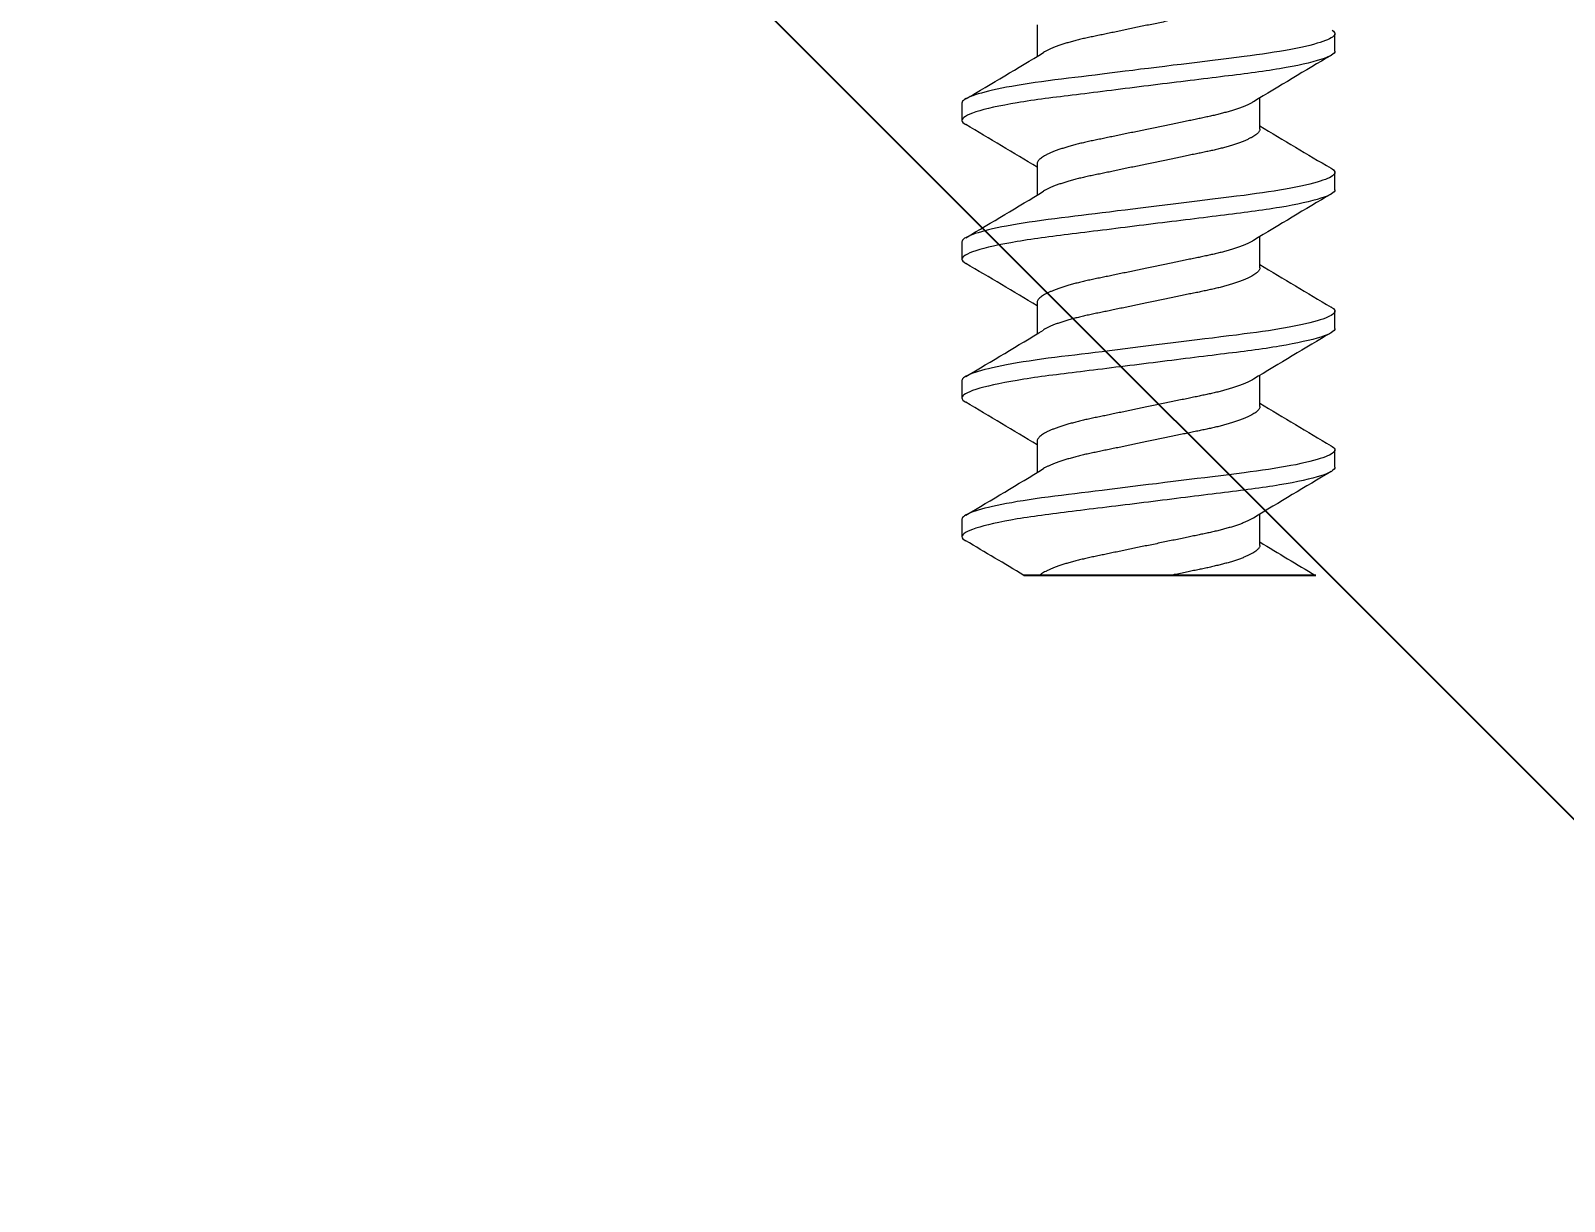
# Model space of a CAD drawing. Header units: inches. Extents: x 129892 to 140765, y 18172 to 24435.
# Drawn here: x 137824.47 to 137836.26, y 23212.88 to 23221.88 of the extents above; entities that cross this region are included whole.
import ezdxf

# ---------------------------------------------------------------- set-up
doc = ezdxf.new("R2010")
doc.units = ezdxf.units.IN
doc.header["$MEASUREMENT"] = 0
doc.header["$PDMODE"] = 66
doc.styles.add('EXCELSIOR', font='dim.shx', dxfattribs={"height": 45})
doc.dimstyles.new('EXCELSIOR', dxfattribs={"dimtxt": 50, "dimasz": 15, "dimexe": 20, "dimexo": 20, "dimgap": 10, "dimtad": 1, "dimdec": 0, "dimtxsty": 'EXCELSIOR', "dimblk": 'OBLIQUE', "dimcen": 2.5, "dimclrd": 1, "dimclre": 1, "dimclrt": 1, "dimadec": 0, "dimazin": 0, "dimtfac": 1, "dimtdec": 0, "dimtofl": 0, "dimtmove": 0, "dimatfit": 3, "dimfxl": 0, "dimlwd": 25, "dimarcsym": 0})

# ---------------------------------------------------------------- blocks, each defined once
blk = doc.blocks.new('_OBLIQUE')
at = {"color": 0, "linetype": 'ByBlock'}
blk.add_line((-0.5, -0.5), (0.5, 0.5), dxfattribs=at)
blk = doc.blocks.new('*D171')
at = {"color": 1, "lineweight": -2}
for p, q in [((138288.643, 23703.956), (138362.111, 23630.487)), ((137818.417, 23233.73), (137891.885, 23160.261))]:
    blk.add_line(p, q, dxfattribs=at)
at = {"color": 1, "lineweight": 25}
blk.add_line((137877.743, 23174.403), (138347.969, 23644.629), dxfattribs=at)
at = {"layer": 'Defpoints', "color": 0}
for p in [(138274.5, 23718.098), (138347.969, 23644.629), (137804.274, 23247.872)]:
    blk.add_point(p, dxfattribs=at)
at = {"color": 1, "lineweight": 25, "xscale": 15, "yscale": 15, "zscale": 15}
for p, rotation in [((138347.969, 23644.629), 44.99999999955784), ((137877.743, 23174.403), 224.9999999995578)]:
    blk.add_blockref('_OBLIQUE', p, dxfattribs=dict(at, rotation=rotation))
at = {"color": 1, "insert": (138089.875, 23432.497), "char_height": 45, "attachment_point": 5, "rotation": 45, "style": 'EXCELSIOR'}
blk.add_mtext('665', dxfattribs=at)
blk = doc.blocks.new('A$C47B607A2')
at = {"color": 7, "linetype": 'Continuous', "lineweight": 15}
for p, q in [((2.144, 4.232), (2.144, 3.991)), ((4.434, 4.031), (4.434, 4.165)), ((3.856, 3.431), (3.856, 3.672)), ((1.566, 3.631), (1.566, 3.498)), ((2.144, 3.165), (2.144, 2.925)), ((4.434, 2.965), (4.434, 3.098)), ((3.856, 2.364), (3.856, 2.605)), ((1.566, 2.565), (1.566, 2.431)), ((2.144, 2.098), (2.144, 1.858)), ((4.434, 1.898), (4.434, 2.031)), ((3.856, 1.298), (3.856, 1.538)), ((1.566, 1.498), (1.566, 1.364)), ((2.144, 1.031), (2.144, 0.791)), ((4.434, 0.831), (4.434, 0.964)), ((1.566, 0.431), (1.566, 0.298)), ((3.856, 0.231), (3.856, 0.471))]:
    blk.add_line(p, q, dxfattribs=at)
at = {"color": 7, "linetype": 'Continuous', "lineweight": 15, "flags": 128}
for points in [[(4.413, 4.192), (4.422, 4.185), (4.429, 4.178), (4.432, 4.171), (4.434, 4.165), (4.433, 4.159), (4.429, 4.152), (4.423, 4.146), (4.415, 4.139), (4.405, 4.132), (4.392, 4.125), (4.378, 4.119), (4.361, 4.112), (4.342, 4.105), (4.321, 4.098), (4.298, 4.091), (4.27, 4.083), (4.24, 4.075), (4.207, 4.067), (4.171, 4.06), (4.134, 4.052), (4.094, 4.044), (4.053, 4.037), (4.009, 4.029), (3.966, 4.022), (3.922, 4.015), (3.877, 4.008), (3.831, 4.002), (3.783, 3.995), (3.735, 3.989), (3.677, 3.982), (3.617, 3.975), (3.556, 3.967), (3.492, 3.959), (3.433, 3.952), (3.374, 3.944), (3.313, 3.937), (3.252, 3.929), (3.189, 3.922), (3.127, 3.914), (3.063, 3.906), (3, 3.898), (2.94, 3.891), (2.88, 3.883), (2.82, 3.876), (2.761, 3.868), (2.702, 3.861), (2.644, 3.854), (2.591, 3.847), (2.538, 3.841), (2.486, 3.834), (2.435, 3.828), (2.386, 3.822), (2.332, 3.815), (2.28, 3.809), (2.229, 3.802), (2.179, 3.796), (2.13, 3.789), (2.083, 3.782), (2.036, 3.774), (1.991, 3.767), (1.95, 3.76), (1.91, 3.753), (1.872, 3.745), (1.836, 3.738), (1.802, 3.731), (1.77, 3.723), (1.742, 3.716), (1.716, 3.709), (1.692, 3.702), (1.669, 3.695), (1.649, 3.688), (1.63, 3.681), (1.613, 3.673), (1.598, 3.666), (1.587, 3.658), (1.578, 3.651), (1.571, 3.645), (1.568, 3.638), (1.566, 3.631), (1.566, 3.631)], [(4.405, 3.13), (4.413, 3.125), (4.422, 3.118), (4.429, 3.111), (4.432, 3.104), (4.434, 3.098), (4.433, 3.092), (4.429, 3.085), (4.423, 3.079), (4.415, 3.072), (4.405, 3.065), (4.392, 3.058), (4.378, 3.052), (4.361, 3.045), (4.342, 3.038), (4.321, 3.031), (4.298, 3.024), (4.27, 3.016), (4.24, 3.009), (4.207, 3.001), (4.171, 2.993), (4.134, 2.985), (4.094, 2.977), (4.053, 2.97), (4.009, 2.962), (3.966, 2.955), (3.922, 2.948), (3.877, 2.942), (3.831, 2.935), (3.783, 2.929), (3.735, 2.922), (3.677, 2.915), (3.617, 2.908), (3.556, 2.9), (3.492, 2.892), (3.433, 2.885), (3.374, 2.878), (3.313, 2.87), (3.252, 2.862), (3.189, 2.855), (3.127, 2.847), (3.063, 2.839), (3, 2.831), (2.94, 2.824), (2.88, 2.816), (2.82, 2.809), (2.761, 2.802), (2.702, 2.794), (2.644, 2.787), (2.591, 2.78), (2.538, 2.774), (2.486, 2.767), (2.435, 2.761), (2.386, 2.755), (2.332, 2.748), (2.28, 2.742), (2.229, 2.736), (2.179, 2.729), (2.13, 2.722), (2.083, 2.715), (2.036, 2.708), (1.991, 2.7), (1.95, 2.693), (1.91, 2.686), (1.872, 2.679), (1.836, 2.671), (1.802, 2.664), (1.77, 2.656), (1.742, 2.649), (1.716, 2.642), (1.692, 2.635), (1.669, 2.628), (1.649, 2.621), (1.63, 2.614), (1.613, 2.606), (1.598, 2.599), (1.587, 2.592), (1.578, 2.585), (1.571, 2.578), (1.568, 2.571), (1.566, 2.565), (1.566, 2.565)], [(4.405, 2.064), (4.413, 2.058), (4.422, 2.051), (4.429, 2.044), (4.432, 2.037), (4.434, 2.031), (4.433, 2.025), (4.429, 2.019), (4.423, 2.012), (4.415, 2.005), (4.405, 1.999), (4.392, 1.992), (4.378, 1.985), (4.361, 1.978), (4.342, 1.971), (4.321, 1.964), (4.298, 1.957), (4.27, 1.949), (4.24, 1.942), (4.207, 1.934), (4.171, 1.926), (4.134, 1.918), (4.094, 1.91), (4.053, 1.903), (4.009, 1.895), (3.966, 1.888), (3.922, 1.881), (3.877, 1.875), (3.831, 1.868), (3.783, 1.862), (3.735, 1.856), (3.677, 1.848), (3.617, 1.841), (3.556, 1.833), (3.492, 1.825), (3.433, 1.818), (3.374, 1.811), (3.313, 1.803), (3.252, 1.796), (3.189, 1.788), (3.127, 1.78), (3.063, 1.772), (3, 1.764), (2.94, 1.757), (2.88, 1.749), (2.82, 1.742), (2.761, 1.735), (2.702, 1.727), (2.644, 1.72), (2.591, 1.714), (2.538, 1.707), (2.486, 1.701), (2.435, 1.694), (2.386, 1.688), (2.332, 1.682), (2.28, 1.675), (2.229, 1.669), (2.179, 1.662), (2.13, 1.655), (2.083, 1.648), (2.036, 1.641), (1.991, 1.633), (1.95, 1.626), (1.91, 1.619), (1.872, 1.612), (1.836, 1.604), (1.802, 1.597), (1.77, 1.589), (1.742, 1.582), (1.716, 1.575), (1.692, 1.568), (1.669, 1.561), (1.649, 1.554), (1.63, 1.547), (1.613, 1.539), (1.598, 1.532), (1.587, 1.525), (1.578, 1.518), (1.571, 1.511), (1.568, 1.504), (1.566, 1.498), (1.566, 1.498)], [(4.405, 0.997), (4.413, 0.991), (4.422, 0.984), (4.429, 0.977), (4.432, 0.971), (4.434, 0.964), (4.433, 0.958), (4.429, 0.952), (4.423, 0.945), (4.415, 0.939), (4.405, 0.932), (4.392, 0.925), (4.378, 0.918), (4.361, 0.911), (4.342, 0.904), (4.321, 0.898), (4.298, 0.891), (4.27, 0.883), (4.24, 0.875), (4.207, 0.867), (4.171, 0.859), (4.134, 0.851), (4.094, 0.844), (4.053, 0.836), (4.009, 0.829), (3.966, 0.821), (3.922, 0.815), (3.877, 0.808), (3.831, 0.801), (3.783, 0.795), (3.735, 0.789), (3.677, 0.782), (3.617, 0.774), (3.556, 0.766), (3.492, 0.759), (3.433, 0.751), (3.374, 0.744), (3.313, 0.736), (3.252, 0.729), (3.189, 0.721), (3.127, 0.713), (3.063, 0.705), (3, 0.698), (2.94, 0.69), (2.88, 0.683), (2.82, 0.675), (2.761, 0.668), (2.702, 0.661), (2.644, 0.653), (2.591, 0.647), (2.538, 0.64), (2.486, 0.634), (2.435, 0.627), (2.386, 0.621), (2.332, 0.615), (2.28, 0.608), (2.229, 0.602), (2.179, 0.595), (2.13, 0.588), (2.083, 0.581), (2.036, 0.574), (1.991, 0.567), (1.95, 0.559), (1.91, 0.552), (1.872, 0.545), (1.836, 0.537), (1.802, 0.53), (1.77, 0.523), (1.742, 0.516), (1.716, 0.509), (1.692, 0.501), (1.669, 0.495), (1.649, 0.488), (1.63, 0.48), (1.613, 0.473), (1.598, 0.465), (1.587, 0.458), (1.578, 0.451), (1.571, 0.444), (1.568, 0.437), (1.566, 0.431), (1.566, 0.431)]]:
    blk.add_lwpolyline(points, dxfattribs=at)
blk.add_lwpolyline([(4.286, 0), (2.041, 0)])
at = {"color": 7, "linetype": 'Continuous', "lineweight": 15}
for centre, radius, start, end in [((-20.386, 41.108), 43.42, 300.4151, 301.3338), ((26.388, -33.448), 43.422, 120.4152, 121.3337), ((-22.033, -36.753), 46.646, 58.7809, 59.5655), ((28.026, 43.337), 46.632, 238.7807, 239.5655), ((-20.386, 40.041), 43.42, 300.4151, 301.3338), ((26.388, -34.514), 43.422, 120.4152, 121.3337), ((-22.033, -37.82), 46.646, 58.7809, 59.5655), ((28.026, 42.27), 46.632, 238.7807, 239.5655), ((-20.386, 38.974), 43.42, 300.4151, 301.3338), ((26.388, -35.581), 43.422, 120.4152, 121.3337), ((-22.033, -38.887), 46.646, 58.7809, 59.5655), ((28.026, 41.203), 46.632, 238.7807, 239.5655), ((-20.386, 37.908), 43.42, 300.4151, 301.3338), ((26.388, -36.648), 43.422, 120.4152, 121.3337), ((-22.033, -39.953), 46.646, 58.9281, 59.5655), ((28.026, 40.136), 46.632, 238.7807, 239.3964)]:
    blk.add_arc(centre, radius, start, end, dxfattribs=at)
for points, knots in [([(3.856, 4.498), (3.856, 4.495), (3.856, 4.49), (3.852, 4.481), (3.846, 4.472), (3.837, 4.463), (3.826, 4.454), (3.812, 4.444), (3.795, 4.434), (3.776, 4.424), (3.753, 4.414), (3.728, 4.404), (3.7, 4.393), (3.67, 4.383), (3.638, 4.373), (3.604, 4.363), (3.569, 4.353), (3.533, 4.344), (3.496, 4.335), (3.458, 4.327), (3.419, 4.318), (3.379, 4.31), (3.337, 4.301), (3.293, 4.292), (3.247, 4.283), (3.199, 4.273), (3.15, 4.263), (3.101, 4.252), (3.051, 4.242), (3.001, 4.232), (2.952, 4.222), (2.904, 4.212), (2.857, 4.202), (2.81, 4.192), (2.764, 4.182), (2.719, 4.173), (2.675, 4.164), (2.633, 4.155), (2.591, 4.146), (2.549, 4.138), (2.509, 4.129), (2.471, 4.12), (2.433, 4.11), (2.398, 4.101), (2.364, 4.091), (2.333, 4.081), (2.304, 4.071), (2.277, 4.061), (2.253, 4.051), (2.23, 4.041), (2.211, 4.031), (2.198, 4.025), (2.193, 4.021), (2.193, 4.021)], [0, 0, 0, 0, 0.018809, 0.037877, 0.057179, 0.076689, 0.096379, 0.11622, 0.136179, 0.156224, 0.177279, 0.198352, 0.219403, 0.240394, 0.261285, 0.282039, 0.301689, 0.321152, 0.340401, 0.359409, 0.378169, 0.397041, 0.416167, 0.435521, 0.456012, 0.476692, 0.497525, 0.518475, 0.539504, 0.560572, 0.580683, 0.60076, 0.620768, 0.640675, 0.660448, 0.680056, 0.699471, 0.718664, 0.738507, 0.758145, 0.778013, 0.798149, 0.818524, 0.839105, 0.858913, 0.878847, 0.898874, 0.918963, 0.939077, 0.959183, 0.979247, 0.999234, 1, 1, 1, 1]), ([(4.434, 4.031), (4.434, 4.012), (4.399, 3.99), (4.253, 3.943), (4.143, 3.918), (3.942, 3.884), (3.869, 3.874), (3.718, 3.853), (3.639, 3.844), (3.384, 3.812), (3.192, 3.789), (2.808, 3.741), (2.617, 3.717), (2.361, 3.685), (2.282, 3.676), (2.131, 3.656), (2.058, 3.645), (1.857, 3.611), (1.747, 3.587), (1.601, 3.54), (1.566, 3.517), (1.566, 3.498)], [0, 0, 0, 0, 0.125, 0.125, 0.25, 0.25, 0.3125, 0.3125, 0.375, 0.375, 0.5, 0.5, 0.625, 0.625, 0.6875, 0.6875, 0.75, 0.75, 0.875, 0.875, 1, 1, 1, 1]), ([(3.807, 3.642), (3.803, 3.639), (3.794, 3.633), (3.776, 3.624), (3.753, 3.614), (3.728, 3.603), (3.7, 3.593), (3.67, 3.583), (3.638, 3.572), (3.604, 3.563), (3.569, 3.553), (3.533, 3.544), (3.496, 3.535), (3.458, 3.527), (3.419, 3.518), (3.379, 3.51), (3.337, 3.501), (3.293, 3.492), (3.247, 3.483), (3.199, 3.473), (3.15, 3.463), (3.101, 3.452), (3.051, 3.442), (3.001, 3.432), (2.952, 3.421), (2.904, 3.411), (2.857, 3.402), (2.81, 3.392), (2.764, 3.382), (2.719, 3.373), (2.675, 3.364), (2.633, 3.355), (2.591, 3.346), (2.549, 3.338), (2.509, 3.329), (2.471, 3.32), (2.433, 3.31), (2.398, 3.301), (2.364, 3.291), (2.333, 3.281), (2.304, 3.271), (2.277, 3.261), (2.253, 3.251), (2.23, 3.241), (2.21, 3.231), (2.193, 3.221), (2.178, 3.211), (2.165, 3.201), (2.156, 3.192), (2.149, 3.182), (2.145, 3.173), (2.144, 3.168), (2.144, 3.165)], [0, 0, 0, 0, 0.015022, 0.035068, 0.056123, 0.077196, 0.098248, 0.119238, 0.14013, 0.160884, 0.180534, 0.199998, 0.219246, 0.238255, 0.257015, 0.275888, 0.295014, 0.314368, 0.33486, 0.35554, 0.376373, 0.397324, 0.418352, 0.439421, 0.459532, 0.479609, 0.499618, 0.519525, 0.539298, 0.558906, 0.578321, 0.597515, 0.617358, 0.636996, 0.656865, 0.677001, 0.697376, 0.717957, 0.737765, 0.757699, 0.777727, 0.797816, 0.81793, 0.838037, 0.858101, 0.878088, 0.898909, 0.919574, 0.940046, 0.960295, 0.980289, 1, 1, 1, 1]), ([(3.856, 3.431), (3.856, 3.429), (3.856, 3.423), (3.852, 3.415), (3.846, 3.406), (3.837, 3.396), (3.826, 3.387), (3.812, 3.377), (3.795, 3.368), (3.776, 3.358), (3.753, 3.347), (3.728, 3.337), (3.7, 3.326), (3.67, 3.316), (3.638, 3.306), (3.604, 3.296), (3.569, 3.286), (3.533, 3.277), (3.496, 3.268), (3.458, 3.26), (3.419, 3.252), (3.379, 3.243), (3.337, 3.235), (3.293, 3.226), (3.247, 3.216), (3.199, 3.206), (3.15, 3.196), (3.101, 3.186), (3.051, 3.175), (3.001, 3.165), (2.952, 3.155), (2.904, 3.145), (2.857, 3.135), (2.81, 3.125), (2.764, 3.116), (2.719, 3.106), (2.675, 3.097), (2.633, 3.088), (2.591, 3.08), (2.549, 3.071), (2.509, 3.062), (2.471, 3.053), (2.433, 3.044), (2.398, 3.034), (2.364, 3.024), (2.333, 3.014), (2.304, 3.005), (2.277, 2.995), (2.253, 2.985), (2.23, 2.975), (2.211, 2.965), (2.198, 2.958), (2.193, 2.955), (2.193, 2.954)], [0, 0, 0, 0, 0.018809, 0.037877, 0.057179, 0.076689, 0.096379, 0.11622, 0.136179, 0.156224, 0.177279, 0.198352, 0.219403, 0.240394, 0.261285, 0.282039, 0.301689, 0.321152, 0.340401, 0.359409, 0.378169, 0.397041, 0.416167, 0.435521, 0.456012, 0.476692, 0.497525, 0.518475, 0.539504, 0.560572, 0.580683, 0.60076, 0.620768, 0.640675, 0.660448, 0.680056, 0.699471, 0.718664, 0.738507, 0.758145, 0.778013, 0.798149, 0.818524, 0.839105, 0.858913, 0.878847, 0.898874, 0.918963, 0.939077, 0.959183, 0.979247, 0.999234, 1, 1, 1, 1]), ([(4.434, 2.965), (4.434, 2.945), (4.399, 2.923), (4.253, 2.876), (4.143, 2.851), (3.942, 2.818), (3.869, 2.807), (3.718, 2.787), (3.639, 2.777), (3.384, 2.745), (3.192, 2.722), (2.808, 2.674), (2.617, 2.65), (2.361, 2.619), (2.282, 2.609), (2.131, 2.589), (2.058, 2.578), (1.857, 2.544), (1.747, 2.52), (1.601, 2.473), (1.566, 2.45), (1.566, 2.431)], [0, 0, 0, 0, 0.125, 0.125, 0.25, 0.25, 0.3125, 0.3125, 0.375, 0.375, 0.5, 0.5, 0.625, 0.625, 0.6875, 0.6875, 0.75, 0.75, 0.875, 0.875, 1, 1, 1, 1]), ([(3.807, 2.575), (3.803, 2.572), (3.794, 2.567), (3.776, 2.557), (3.753, 2.547), (3.728, 2.537), (3.7, 2.526), (3.67, 2.516), (3.638, 2.506), (3.604, 2.496), (3.569, 2.486), (3.533, 2.477), (3.496, 2.468), (3.458, 2.46), (3.419, 2.452), (3.379, 2.443), (3.337, 2.435), (3.293, 2.425), (3.247, 2.416), (3.199, 2.406), (3.15, 2.396), (3.101, 2.385), (3.051, 2.375), (3.001, 2.365), (2.952, 2.355), (2.904, 2.345), (2.857, 2.335), (2.81, 2.325), (2.764, 2.316), (2.719, 2.306), (2.675, 2.297), (2.633, 2.288), (2.591, 2.28), (2.549, 2.271), (2.509, 2.262), (2.471, 2.253), (2.433, 2.243), (2.398, 2.234), (2.364, 2.224), (2.333, 2.214), (2.304, 2.204), (2.277, 2.194), (2.253, 2.184), (2.23, 2.174), (2.21, 2.165), (2.193, 2.155), (2.178, 2.145), (2.165, 2.135), (2.156, 2.125), (2.149, 2.116), (2.145, 2.107), (2.144, 2.101), (2.144, 2.098)], [0, 0, 0, 0, 0.015022, 0.035068, 0.056123, 0.077196, 0.098248, 0.119238, 0.14013, 0.160884, 0.180534, 0.199998, 0.219246, 0.238255, 0.257015, 0.275888, 0.295014, 0.314368, 0.33486, 0.35554, 0.376373, 0.397324, 0.418352, 0.439421, 0.459532, 0.479609, 0.499618, 0.519525, 0.539298, 0.558906, 0.578321, 0.597515, 0.617358, 0.636996, 0.656865, 0.677001, 0.697376, 0.717957, 0.737765, 0.757699, 0.777727, 0.797816, 0.81793, 0.838037, 0.858101, 0.878088, 0.898909, 0.919574, 0.940046, 0.960295, 0.980289, 1, 1, 1, 1]), ([(3.856, 2.364), (3.856, 2.362), (3.856, 2.356), (3.852, 2.348), (3.846, 2.339), (3.837, 2.33), (3.826, 2.32), (3.812, 2.31), (3.795, 2.301), (3.776, 2.291), (3.753, 2.28), (3.728, 2.27), (3.7, 2.259), (3.67, 2.249), (3.638, 2.239), (3.604, 2.229), (3.569, 2.219), (3.533, 2.21), (3.496, 2.201), (3.458, 2.193), (3.419, 2.185), (3.379, 2.176), (3.337, 2.168), (3.293, 2.159), (3.247, 2.149), (3.199, 2.139), (3.15, 2.129), (3.101, 2.119), (3.051, 2.108), (3.001, 2.098), (2.952, 2.088), (2.904, 2.078), (2.857, 2.068), (2.81, 2.058), (2.764, 2.049), (2.719, 2.039), (2.675, 2.03), (2.633, 2.021), (2.591, 2.013), (2.549, 2.004), (2.509, 1.995), (2.471, 1.986), (2.433, 1.977), (2.398, 1.967), (2.364, 1.957), (2.333, 1.947), (2.304, 1.938), (2.277, 1.928), (2.253, 1.918), (2.23, 1.908), (2.211, 1.898), (2.198, 1.891), (2.193, 1.888), (2.193, 1.888)], [0, 0, 0, 0, 0.018809, 0.037877, 0.057179, 0.076689, 0.096379, 0.11622, 0.136179, 0.156224, 0.177279, 0.198352, 0.219403, 0.240394, 0.261285, 0.282039, 0.301689, 0.321152, 0.340401, 0.359409, 0.378169, 0.397041, 0.416167, 0.435521, 0.456012, 0.476692, 0.497525, 0.518475, 0.539504, 0.560572, 0.580683, 0.60076, 0.620768, 0.640675, 0.660448, 0.680056, 0.699471, 0.718664, 0.738507, 0.758145, 0.778013, 0.798149, 0.818524, 0.839105, 0.858913, 0.878847, 0.898874, 0.918963, 0.939077, 0.959183, 0.979247, 0.999234, 1, 1, 1, 1]), ([(4.434, 1.898), (4.434, 1.878), (4.399, 1.856), (4.253, 1.809), (4.143, 1.785), (3.942, 1.751), (3.869, 1.74), (3.718, 1.72), (3.639, 1.71), (3.384, 1.679), (3.192, 1.655), (2.808, 1.607), (2.617, 1.583), (2.361, 1.552), (2.282, 1.542), (2.131, 1.522), (2.058, 1.511), (1.857, 1.477), (1.747, 1.453), (1.601, 1.406), (1.566, 1.384), (1.566, 1.364)], [0, 0, 0, 0, 0.125, 0.125, 0.25, 0.25, 0.3125, 0.3125, 0.375, 0.375, 0.5, 0.5, 0.625, 0.625, 0.6875, 0.6875, 0.75, 0.75, 0.875, 0.875, 1, 1, 1, 1]), ([(3.807, 1.508), (3.803, 1.505), (3.794, 1.5), (3.776, 1.49), (3.753, 1.48), (3.728, 1.47), (3.7, 1.459), (3.67, 1.449), (3.638, 1.439), (3.604, 1.429), (3.569, 1.419), (3.533, 1.41), (3.496, 1.401), (3.458, 1.393), (3.419, 1.385), (3.379, 1.376), (3.337, 1.368), (3.293, 1.358), (3.247, 1.349), (3.199, 1.339), (3.15, 1.329), (3.101, 1.319), (3.051, 1.308), (3.001, 1.298), (2.952, 1.288), (2.904, 1.278), (2.857, 1.268), (2.81, 1.258), (2.764, 1.249), (2.719, 1.239), (2.675, 1.23), (2.633, 1.221), (2.591, 1.213), (2.549, 1.204), (2.509, 1.195), (2.471, 1.186), (2.433, 1.176), (2.398, 1.167), (2.364, 1.157), (2.333, 1.147), (2.304, 1.137), (2.277, 1.128), (2.253, 1.118), (2.23, 1.108), (2.21, 1.098), (2.193, 1.088), (2.178, 1.078), (2.165, 1.068), (2.156, 1.058), (2.149, 1.049), (2.145, 1.04), (2.144, 1.034), (2.144, 1.031)], [0, 0, 0, 0, 0.015022, 0.035068, 0.056123, 0.077196, 0.098248, 0.119238, 0.14013, 0.160884, 0.180534, 0.199998, 0.219246, 0.238255, 0.257015, 0.275888, 0.295014, 0.314368, 0.33486, 0.35554, 0.376373, 0.397324, 0.418352, 0.439421, 0.459532, 0.479609, 0.499618, 0.519525, 0.539298, 0.558906, 0.578321, 0.597515, 0.617358, 0.636996, 0.656865, 0.677001, 0.697376, 0.717957, 0.737765, 0.757699, 0.777727, 0.797816, 0.81793, 0.838037, 0.858101, 0.878088, 0.898909, 0.919574, 0.940046, 0.960295, 0.980289, 1, 1, 1, 1]), ([(3.856, 1.298), (3.856, 1.295), (3.856, 1.289), (3.852, 1.281), (3.846, 1.272), (3.837, 1.263), (3.826, 1.253), (3.812, 1.244), (3.795, 1.234), (3.776, 1.224), (3.753, 1.214), (3.728, 1.203), (3.7, 1.193), (3.67, 1.182), (3.638, 1.172), (3.604, 1.162), (3.569, 1.153), (3.533, 1.143), (3.496, 1.135), (3.458, 1.126), (3.419, 1.118), (3.379, 1.11), (3.337, 1.101), (3.293, 1.092), (3.247, 1.082), (3.199, 1.072), (3.15, 1.062), (3.101, 1.052), (3.051, 1.041), (3.001, 1.031), (2.952, 1.021), (2.904, 1.011), (2.857, 1.001), (2.81, 0.991), (2.764, 0.982), (2.719, 0.973), (2.675, 0.964), (2.633, 0.955), (2.591, 0.946), (2.549, 0.937), (2.509, 0.929), (2.471, 0.919), (2.433, 0.91), (2.398, 0.9), (2.364, 0.89), (2.333, 0.881), (2.304, 0.871), (2.277, 0.861), (2.253, 0.851), (2.23, 0.841), (2.211, 0.831), (2.198, 0.824), (2.193, 0.821), (2.193, 0.821)], [0, 0, 0, 0, 0.018809, 0.037877, 0.057179, 0.076689, 0.096379, 0.11622, 0.136179, 0.156224, 0.177279, 0.198352, 0.219403, 0.240394, 0.261285, 0.282039, 0.301689, 0.321152, 0.340401, 0.359409, 0.378169, 0.397041, 0.416167, 0.435521, 0.456012, 0.476692, 0.497525, 0.518475, 0.539504, 0.560572, 0.580683, 0.60076, 0.620768, 0.640675, 0.660448, 0.680056, 0.699471, 0.718664, 0.738507, 0.758145, 0.778013, 0.798149, 0.818524, 0.839105, 0.858913, 0.878847, 0.898874, 0.918963, 0.939077, 0.959183, 0.979247, 0.999234, 1, 1, 1, 1]), ([(4.434, 0.831), (4.434, 0.812), (4.399, 0.789), (4.253, 0.742), (4.143, 0.718), (3.942, 0.684), (3.869, 0.673), (3.718, 0.653), (3.639, 0.643), (3.384, 0.612), (3.192, 0.588), (2.808, 0.54), (2.617, 0.517), (2.361, 0.485), (2.282, 0.476), (2.131, 0.455), (2.058, 0.445), (1.857, 0.411), (1.747, 0.386), (1.601, 0.339), (1.566, 0.317), (1.566, 0.298)], [0, 0, 0, 0, 0.125, 0.125, 0.25, 0.25, 0.3125, 0.3125, 0.375, 0.375, 0.5, 0.5, 0.625, 0.625, 0.6875, 0.6875, 0.75, 0.75, 0.875, 0.875, 1, 1, 1, 1]), ([(3.807, 0.441), (3.803, 0.439), (3.794, 0.433), (3.776, 0.424), (3.753, 0.413), (3.728, 0.403), (3.7, 0.392), (3.67, 0.382), (3.638, 0.372), (3.604, 0.362), (3.569, 0.352), (3.533, 0.343), (3.496, 0.335), (3.458, 0.326), (3.419, 0.318), (3.379, 0.309), (3.337, 0.301), (3.293, 0.292), (3.247, 0.282), (3.199, 0.272), (3.15, 0.262), (3.101, 0.252), (3.051, 0.241), (3.001, 0.231), (2.952, 0.221), (2.904, 0.211), (2.857, 0.201), (2.81, 0.191), (2.764, 0.182), (2.719, 0.173), (2.675, 0.163), (2.633, 0.155), (2.591, 0.146), (2.549, 0.137), (2.509, 0.128), (2.471, 0.119), (2.433, 0.11), (2.398, 0.1), (2.364, 0.09), (2.333, 0.081), (2.304, 0.071), (2.277, 0.061), (2.253, 0.051), (2.23, 0.041), (2.21, 0.031), (2.193, 0.021), (2.178, 0.011), (2.169, 0.004), (2.165, 0), (2.164, 0)], [0, 0, 0, 0, 0.0150223, 0.0350677, 0.0561229, 0.0771961, 0.0982477, 0.1192384, 0.1401296, 0.1608839, 0.1805344, 0.1999978, 0.2192465, 0.2382548, 0.2570152, 0.275888, 0.2950138, 0.3143681, 0.3348597, 0.3555398, 0.3763733, 0.3973235, 0.4183523, 0.4394206, 0.4595321, 0.4796091, 0.4996178, 0.5195248, 0.539298, 0.5589065, 0.5783212, 0.597515, 0.6173579, 0.6369961, 0.6568648, 0.6770011, 0.6973759, 0.7179574, 0.7377653, 0.7576994, 0.7777275, 0.7978159, 0.8179304, 0.8380368, 0.8581007, 0.8780881, 0.8989092, 0.9195735, 0.9221061, 0.9221061, 0.9221061, 0.9221061]), ([(3.856, 0.231), (3.856, 0.228), (3.856, 0.222), (3.852, 0.214), (3.846, 0.205), (3.837, 0.196), (3.826, 0.186), (3.812, 0.177), (3.795, 0.167), (3.776, 0.157), (3.753, 0.147), (3.728, 0.136), (3.7, 0.126), (3.67, 0.115), (3.638, 0.105), (3.604, 0.095), (3.569, 0.086), (3.533, 0.077), (3.496, 0.068), (3.458, 0.059), (3.419, 0.051), (3.379, 0.043), (3.337, 0.034), (3.293, 0.025), (3.247, 0.015), (3.206, 0.007), (3.181, 0.002), (3.172, 0)], [0, 0, 0, 0, 0.018809, 0.0378766, 0.0571786, 0.0766888, 0.0963793, 0.1162198, 0.136179, 0.1562242, 0.1772792, 0.1983521, 0.2194035, 0.2403939, 0.2612848, 0.2820389, 0.301689, 0.3211522, 0.3404006, 0.3594087, 0.3781688, 0.3970415, 0.4161671, 0.4355211, 0.4560124, 0.4766922, 0.488444, 0.488444, 0.488444, 0.488444])]:
    blk.add_open_spline(points, degree=3, knots=knots, dxfattribs=at)
for points in [[(1.566, 3.498), (1.566, 3.488), (1.576, 3.477), (1.595, 3.466)], [(1.566, 2.431), (1.566, 2.421), (1.576, 2.41), (1.595, 2.399)], [(1.566, 1.364), (1.566, 1.354), (1.576, 1.343), (1.595, 1.332)], [(1.566, 0.298), (1.566, 0.287), (1.576, 0.277), (1.595, 0.265)]]:
    blk.add_open_spline(points, degree=3, dxfattribs=at)

msp = doc.modelspace()

# ---------------------------------------------------------------- block references
msp.add_blockref('A$C47B607A2', (137830.062, 23217.689))

# ---------------------------------------------------------------- dimensions: what is measured, and where the dimension line sits
dim = msp.add_linear_dim(base=(138347.969, 23644.629), p1=(137804.274, 23247.872), p2=(138274.5, 23718.098), angle=45, dimstyle='EXCELSIOR')
dim.commit()
dim.dimension.update_dxf_attribs({"geometry": '*D171', "text_midpoint": (138089.875, 23432.497)})

doc.saveas('drawing.dxf')
